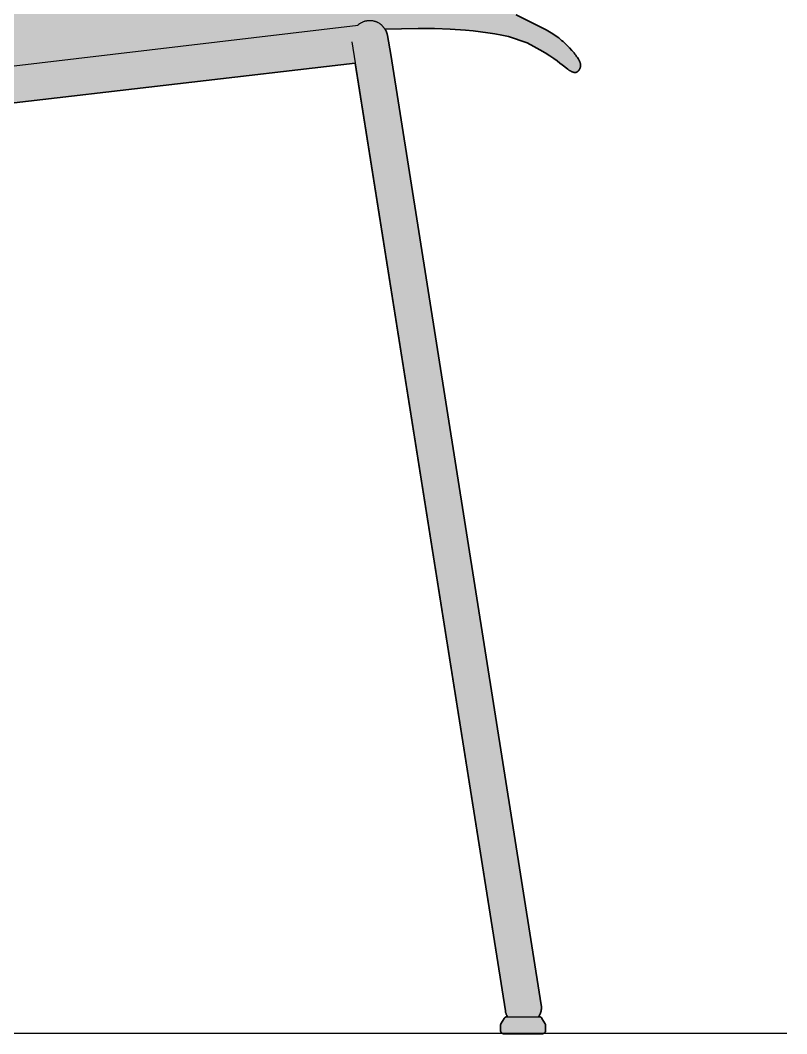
# Model space of a CAD drawing. Header units: millimetres. Extents: x 0 to 1642, y -918 to 763.
# Drawn here: x 1304.9 to 1642.2, y 0 to 446.2 of the extents above; entities that cross this region are included whole.
import ezdxf

# ---------------------------------------------------------------- set-up
doc = ezdxf.new("R2010")
doc.units = ezdxf.units.MM
doc.layers.add('Blocks', color=7, linetype='Continuous')
doc.layers.add('Blocks$Fill', color=7, linetype='Continuous', true_color=0xffffff)
for name, color, linetype, lineweight, true_color in [('Blocks$Inner', 7, 'Continuous', 25, 0x007f00), ('Blocks$Outline', 7, 'Continuous', 35, 0xff3f3f), ('Groud', 7, 'Continuous', 25, 0x243775)]:
    doc.layers.add(name, color=color, linetype=linetype, lineweight=lineweight, true_color=true_color)

# ---------------------------------------------------------------- blocks, each defined once
blk = doc.blocks.new('Fiber Side Chair 4-Leg Side')
at = {"layer": 'Blocks$Fill', "extrusion": (0, 0, -1)}
blk.add_hatch(color=256, dxfattribs=at).paths.add_polyline_path([(-583.8, 426.33), (-583.8, 426.39), (-583.8, 426.45), (-583.8, 426.5), (-583.8, 426.56), (-583.79, 426.62), (-583.79, 426.68), (-583.78, 426.74), (-583.77, 426.8), (-583.76, 426.86), (-583.75, 426.93), (-583.74, 426.99), (-583.72, 427.06), (-583.69, 427.19), (-583.65, 427.33), (-583.61, 427.47), (-583.56, 427.61), (-583.5, 427.77), (-583.44, 427.92), (-583.37, 428.08), (-583.29, 428.25), (-583.21, 428.42), (-583.11, 428.6), (-583.01, 428.78), (-582.9, 428.97), (-582.66, 429.37), (-582.38, 429.79), (-582.06, 430.25), (-581.71, 430.73), (-581.32, 431.23), (-580.9, 431.75), (-580.46, 432.29), (-579.98, 432.84), (-578.96, 433.97), (-577.85, 435.11), (-577.27, 435.67), (-576.67, 436.23), (-576.06, 436.78), (-575.44, 437.32), (-574.81, 437.84), (-574.17, 438.35), (-573.53, 438.83), (-572.88, 439.29), (-572.21, 439.74), (-571.53, 440.17), (-570.83, 440.6), (-570.11, 441.03), (-568.58, 441.88), (-560.76, 445.87), (-555.41, 448.53), (-552.26, 449.98), (-550.55, 450.72), (-548.73, 451.47), (-546.82, 452.21), (-544.8, 452.94), (-542.67, 453.67), (-540.42, 454.38), (-538.06, 455.07), (-535.56, 455.73), (-532.94, 456.36), (-530.18, 456.96), (-527.29, 457.51), (-524.25, 458.03), (-517.8, 458.95), (-510.84, 459.73), (-503.42, 460.36), (-495.56, 460.85), (-487.29, 461.22), (-469.65, 461.59), (-450.71, 461.51), (-430.68, 461.06), (-343.75, 457.14), (-322.65, 456.73), (-312.68, 456.84), (-303.24, 457.23), (-298.73, 457.55), (-294.38, 457.94), (-290.17, 458.4), (-286.1, 458.94), (-282.16, 459.55), (-278.36, 460.22), (-274.67, 460.96), (-271.11, 461.77), (-267.67, 462.63), (-264.34, 463.55), (-261.11, 464.52), (-257.99, 465.54), (-254.96, 466.62), (-252.03, 467.73), (-249.19, 468.9), (-246.43, 470.1), (-243.75, 471.34), (-241.15, 472.63), (-238.61, 473.95), (-236.15, 475.3), (-233.74, 476.7), (-231.38, 478.14), (-229.08, 479.62), (-226.82, 481.14), (-224.6, 482.7), (-222.42, 484.29), (-220.27, 485.93), (-218.14, 487.62), (-213.94, 491.1), (-209.79, 494.76), (-205.65, 498.59), (-201.52, 502.64), (-197.42, 506.93), (-195.37, 509.18), (-193.33, 511.51), (-191.3, 513.93), (-189.28, 516.43), (-187.27, 519.02), (-185.28, 521.71), (-183.29, 524.51), (-181.32, 527.41), (-179.36, 530.42), (-177.41, 533.55), (-175.48, 536.8), (-173.57, 540.16), (-169.81, 547.14), (-166.15, 554.38), (-162.62, 561.75), (-156, 576.44), (-150.12, 590.27), (-118.81, 670), (-112.67, 684.77), (-106.93, 697.56), (-101.24, 709.37), (-95.98, 719.61), (-93.66, 723.9), (-91.5, 727.7), (-89.42, 731.16), (-87.33, 734.44), (-85.16, 737.64), (-82.89, 740.8), (-80.54, 743.91), (-78.09, 746.96), (-75.5, 750), (-72.48, 753.32), (-68.7, 757.21), (-63.82, 762.02), (-63.77, 762.07), (-63.72, 762.12), (-63.68, 762.17), (-63.63, 762.22), (-63.58, 762.26), (-63.53, 762.31), (-63.48, 762.35), (-63.43, 762.39), (-63.38, 762.42), (-63.33, 762.46), (-63.29, 762.49), (-63.24, 762.53), (-63.19, 762.56), (-63.14, 762.59), (-63.09, 762.61), (-63.04, 762.64), (-62.99, 762.66), (-62.94, 762.69), (-62.89, 762.71), (-62.84, 762.73), (-62.79, 762.75), (-62.74, 762.76), (-62.69, 762.78), (-62.64, 762.8), (-62.6, 762.81), (-62.55, 762.82), (-62.5, 762.83), (-62.45, 762.84), (-62.4, 762.85), (-62.35, 762.86), (-62.3, 762.87), (-62.25, 762.87), (-62.21, 762.87), (-62.16, 762.88), (-62.11, 762.88), (-62.06, 762.88), (-62.01, 762.88), (-61.97, 762.88), (-61.92, 762.88), (-61.87, 762.88), (-61.83, 762.87), (-61.78, 762.87), (-61.69, 762.86), (-61.59, 762.85), (-61.5, 762.83), (-61.41, 762.81), (-61.33, 762.79), (-61.24, 762.77), (-61.15, 762.75), (-61.07, 762.72), (-60.99, 762.69), (-60.83, 762.64), (-60.68, 762.58), (-60.53, 762.51), (-60.39, 762.45), (-60.32, 762.42), (-60.26, 762.38), (-60.19, 762.35), (-60.13, 762.31), (-60.07, 762.27), (-60.01, 762.24), (-59.95, 762.2), (-59.89, 762.16), (-59.84, 762.12), (-59.78, 762.08), (-59.73, 762.04), (-59.68, 762), (-59.63, 761.95), (-59.58, 761.91), (-59.53, 761.86), (-59.48, 761.82), (-59.44, 761.77), (-59.39, 761.72), (-59.35, 761.67), (-59.3, 761.62), (-59.26, 761.57), (-59.22, 761.52), (-59.18, 761.47), (-59.14, 761.42), (-59.1, 761.36), (-59.06, 761.3), (-59.03, 761.25), (-58.99, 761.19), (-58.95, 761.13), (-58.92, 761.07), (-58.88, 761.01), (-58.85, 760.95), (-58.82, 760.88), (-58.79, 760.82), (-58.76, 760.75), (-58.73, 760.69), (-58.7, 760.62), (-58.68, 760.55), (-58.65, 760.49), (-58.63, 760.42), (-58.6, 760.35), (-58.58, 760.27), (-58.56, 760.2), (-58.54, 760.13), (-58.52, 760.06), (-58.51, 759.98), (-58.49, 759.91), (-58.48, 759.83), (-58.47, 759.76), (-58.46, 759.68), (-58.45, 759.6), (-58.44, 759.52), (-58.44, 759.44), (-58.44, 759.37), (-58.44, 759.29), (-58.44, 759.2), (-58.44, 759.12), (-58.44, 759.04), (-58.45, 758.96), (-58.46, 758.88), (-58.47, 758.79), (-58.48, 758.71), (-58.49, 758.63), (-58.51, 758.54), (-58.53, 758.46), (-58.54, 758.37), (-58.57, 758.29), (-58.59, 758.21), (-58.64, 758.03), (-58.69, 757.86), (-58.75, 757.69), (-58.82, 757.52), (-58.89, 757.36), (-58.97, 757.19), (-59.05, 757.02), (-59.14, 756.86), (-59.23, 756.69), (-59.33, 756.53), (-59.43, 756.37), (-59.53, 756.22), (-59.64, 756.07), (-59.75, 755.91), (-59.86, 755.76), (-60.1, 755.46), (-62.14, 753.06), (-62.86, 752.15), (-63.66, 751.08), (-65.05, 749.11), (-65.59, 748.3), (-66.17, 747.38), (-66.81, 746.3), (-67.5, 745.03), (-68.27, 743.53), (-69.12, 741.77), (-70.06, 739.72), (-72.21, 734.65), (-74.69, 728.28), (-77.45, 720.63), (-80.43, 711.72), (-83.57, 701.56), (-86.79, 690.19), (-89.98, 677.63), (-93.04, 663.92), (-95.89, 649.13), (-98.52, 633.43), (-103.13, 600.25), (-114.01, 503.58), (-116.03, 490.18), (-117.15, 483.9), (-118.35, 477.91), (-119.65, 472.23), (-121.04, 466.85), (-122.53, 461.78), (-123.31, 459.35), (-124.12, 457), (-124.94, 454.73), (-125.79, 452.52), (-126.66, 450.39), (-127.56, 448.33), (-128.48, 446.35), (-129.42, 444.43), (-130.38, 442.59), (-131.36, 440.82), (-132.36, 439.11), (-133.39, 437.48), (-134.44, 435.91), (-135.52, 434.4), (-136.63, 432.94), (-137.76, 431.55), (-138.93, 430.2), (-140.12, 428.9), (-141.35, 427.65), (-142.62, 426.44), (-143.92, 425.27), (-145.26, 424.14), (-146.63, 423.04), (-148.05, 421.97), (-149.51, 420.93), (-151.02, 419.91), (-152.56, 418.91), (-154.15, 417.94), (-155.78, 416.99), (-157.45, 416.07), (-159.14, 415.18), (-160.87, 414.32), (-162.62, 413.5), (-164.39, 412.72), (-166.18, 411.98), (-167.99, 411.28), (-169.81, 410.63), (-171.64, 410.02), (-173.48, 409.46), (-175.32, 408.96), (-177.16, 408.51), (-179, 408.12), (-180.83, 407.78), (-182.65, 407.51), (-184.45, 407.28), (-186.22, 407.11), (-187.97, 406.99), (-189.69, 406.91), (-191.36, 406.88), (-192.99, 406.89), (-194.57, 406.93), (-196.09, 407.01), (-197.55, 407.12), (-198.94, 407.26), (-200.26, 407.42), (-201.5, 407.61), (-202.65, 407.82), (-203.57, 408.02), (-203.27, 407.88), (-202.45, 407.45), (-201.67, 407.02), (-200.92, 406.58), (-200.19, 406.12), (-199.49, 405.65), (-198.8, 405.17), (-198.14, 404.67), (-197.49, 404.17), (-196.85, 403.65), (-196.22, 403.12), (-195.6, 402.58), (-195, 402.03), (-194.41, 401.48), (-193.83, 400.92), (-193.27, 400.35), (-192.72, 399.77), (-192.19, 399.19), (-191.68, 398.61), (-191.18, 398.03), (-190.7, 397.44), (-190.23, 396.85), (-189.79, 396.26), (-189.36, 395.68), (-188.96, 395.09), (-188.57, 394.51), (-188.2, 393.93), (-187.85, 393.35), (-187.52, 392.78), (-187.21, 392.2), (-186.91, 391.62), (-186.62, 391.05), (-186.35, 390.47), (-185.83, 389.31), (-185.36, 388.15), (-184.92, 386.96), (-184.51, 385.77), (-184.08, 384.43), (-82.13, 14.24), (-82.07, 14.02), (-82.01, 13.78), (-81.95, 13.51), (-81.89, 13.2), (-81.82, 12.83), (-81.76, 12.39), (-81.73, 12.14), (-81.71, 11.88), (-81.7, 11.75), (-81.69, 11.61), (-81.69, 11.46), (-81.69, 11.31), (-81.69, 11.16), (-81.7, 11), (-81.71, 10.84), (-81.72, 10.67), (-81.74, 10.5), (-81.77, 10.33), (-81.8, 10.15), (-81.83, 9.97), (-81.87, 9.79), (-81.92, 9.6), (-81.97, 9.41), (-82.03, 9.21), (-82.09, 9.01), (-82.17, 8.8), (-82.25, 8.6), (-82.34, 8.38), (-82.43, 8.17), (-82.54, 7.95), (-82.65, 7.73), (-82.77, 7.5), (-82.72, 7.5), (-82.67, 7.51), (-82.62, 7.51), (-82.57, 7.51), (-82.52, 7.5), (-82.46, 7.5), (-82.41, 7.49), (-82.36, 7.48), (-82.31, 7.47), (-82.26, 7.46), (-82.21, 7.45), (-82.16, 7.43), (-82.11, 7.41), (-82.07, 7.4), (-82.02, 7.37), (-81.97, 7.35), (-81.93, 7.33), (-81.88, 7.3), (-81.84, 7.28), (-81.79, 7.25), (-81.75, 7.22), (-81.71, 7.19), (-81.67, 7.16), (-81.63, 7.12), (-81.59, 7.09), (-81.56, 7.05), (-81.52, 7.01), (-81.49, 6.97), (-81.45, 6.93), (-81.42, 6.89), (-81.39, 6.85), (-81.37, 6.81), (-81.34, 6.76), (-79.91, 4.35), (-79.89, 4.31), (-79.86, 4.27), (-79.84, 4.23), (-79.82, 4.19), (-79.81, 4.14), (-79.79, 4.1), (-79.77, 4.05), (-79.76, 4.01), (-79.75, 3.96), (-79.74, 3.92), (-79.73, 3.87), (-79.72, 3.82), (-79.71, 3.78), (-79.71, 3.73), (-79.7, 3.68), (-79.7, 3.64), (-79.7, 3.59), (-79.7, 1.5), (-79.7, 1.45), (-79.71, 1.4), (-79.71, 1.35), (-79.72, 1.3), (-79.72, 1.24), (-79.73, 1.19), (-79.74, 1.14), (-79.76, 1.09), (-79.77, 1.05), (-79.79, 1), (-79.81, 0.95), (-79.82, 0.9), (-79.85, 0.85), (-79.87, 0.81), (-79.89, 0.76), (-79.92, 0.72), (-79.95, 0.68), (-79.98, 0.63), (-80.01, 0.59), (-80.04, 0.55), (-80.07, 0.51), (-80.1, 0.47), (-80.14, 0.44), (-80.18, 0.4), (-80.21, 0.37), (-80.25, 0.33), (-80.29, 0.3), (-80.34, 0.27), (-80.38, 0.24), (-80.42, 0.22), (-80.47, 0.19), (-80.51, 0.17), (-80.56, 0.14), (-80.6, 0.12), (-80.65, 0.1), (-80.7, 0.09), (-80.75, 0.07), (-80.8, 0.05), (-80.85, 0.04), (-80.9, 0.03), (-80.95, 0.02), (-81, 0.01), (-81.05, 0.01), (-81.1, 0), (-81.15, 0), (-81.2, 0), (-98.2, 0), (-98.25, 0), (-98.31, 0), (-98.36, 0.01), (-98.41, 0.02), (-98.46, 0.02), (-98.51, 0.03), (-98.56, 0.05), (-98.61, 0.06), (-98.66, 0.07), (-98.71, 0.09), (-98.76, 0.11), (-98.81, 0.13), (-98.86, 0.15), (-98.91, 0.18), (-98.95, 0.2), (-99, 0.23), (-99.04, 0.26), (-99.08, 0.29), (-99.12, 0.32), (-99.16, 0.35), (-99.2, 0.39), (-99.24, 0.42), (-99.28, 0.46), (-99.31, 0.5), (-99.35, 0.54), (-99.38, 0.58), (-99.41, 0.62), (-99.44, 0.66), (-99.47, 0.71), (-99.5, 0.75), (-99.52, 0.8), (-99.55, 0.84), (-99.57, 0.89), (-99.59, 0.94), (-99.61, 0.99), (-99.63, 1.04), (-99.64, 1.09), (-99.66, 1.14), (-99.67, 1.19), (-99.68, 1.24), (-99.69, 1.29), (-99.69, 1.34), (-99.7, 1.4), (-99.7, 1.45), (-99.7, 1.5), (-99.7, 3.59), (-99.69, 3.69), (-99.67, 3.79), (-99.65, 3.88), (-99.62, 3.98), (-99.6, 4.07), (-99.56, 4.17), (-99.53, 4.26), (-99.49, 4.35), (-98.07, 6.76), (-98.04, 6.81), (-98.01, 6.85), (-97.98, 6.89), (-97.95, 6.93), (-97.92, 6.97), (-97.89, 7.01), (-97.86, 7.05), (-97.82, 7.08), (-97.79, 7.12), (-97.75, 7.15), (-97.71, 7.18), (-97.67, 7.21), (-97.63, 7.24), (-97.59, 7.27), (-97.54, 7.3), (-97.5, 7.32), (-97.46, 7.34), (-97.41, 7.37), (-97.37, 7.39), (-97.32, 7.41), (-97.27, 7.42), (-97.23, 7.44), (-97.18, 7.45), (-97.13, 7.47), (-97.08, 7.48), (-97.03, 7.49), (-96.98, 7.49), (-96.93, 7.5), (-96.88, 7.5), (-96.83, 7.51), (-96.78, 7.51), (-96.73, 7.51), (-96.68, 7.5), (-96.63, 7.5), (-96.81, 7.85), (-96.9, 8.04), (-96.99, 8.25), (-97.09, 8.5), (-97.2, 8.8), (-97.46, 9.58), (-98.25, 12.23), (-197.78, 374.37), (-199.31, 379.42), (-199.85, 381.1), (-200.28, 382.35), (-200.46, 382.83), (-200.63, 383.24), (-200.77, 383.59), (-200.91, 383.88), (-201.03, 384.13), (-201.15, 384.34), (-201.26, 384.54), (-201.38, 384.73), (-201.87, 385.49), (-202.4, 386.28), (-202.97, 387.08), (-203.28, 387.48), (-203.59, 387.88), (-203.92, 388.27), (-204.26, 388.66), (-204.6, 389.05), (-204.96, 389.43), (-205.33, 389.8), (-205.7, 390.16), (-206.09, 390.51), (-206.48, 390.85), (-206.89, 391.17), (-207.3, 391.48), (-207.72, 391.78), (-208.15, 392.07), (-208.58, 392.34), (-209.02, 392.6), (-209.47, 392.86), (-209.91, 393.1), (-210.81, 393.57), (-211.72, 394.01), (-213.51, 394.82), (-213.74, 394.92), (-213.86, 394.97), (-214.01, 395.03), (-214.18, 395.08), (-214.38, 395.14), (-214.62, 395.2), (-214.9, 395.27), (-215.61, 395.42), (-216.56, 395.6), (-219.38, 396.06), (-249.98, 400.03), (-484.57, 427.31), (-550.69, 9.99), (-550.75, 9.68), (-550.78, 9.52), (-550.82, 9.35), (-550.87, 9.19), (-550.92, 9.02), (-550.97, 8.85), (-551.04, 8.67), (-551.11, 8.49), (-551.19, 8.3), (-551.28, 8.1), (-551.38, 7.9), (-551.49, 7.68), (-551.61, 7.46), (-551.56, 7.46), (-551.51, 7.46), (-551.46, 7.47), (-551.41, 7.46), (-551.36, 7.46), (-551.31, 7.46), (-551.26, 7.45), (-551.21, 7.44), (-551.16, 7.44), (-551.11, 7.42), (-551.06, 7.41), (-551.01, 7.4), (-550.97, 7.38), (-550.92, 7.36), (-550.87, 7.35), (-550.83, 7.32), (-550.78, 7.3), (-550.74, 7.28), (-550.69, 7.25), (-550.65, 7.23), (-550.61, 7.2), (-550.57, 7.17), (-550.53, 7.14), (-550.49, 7.11), (-550.45, 7.07), (-550.42, 7.04), (-550.38, 7), (-550.35, 6.97), (-550.32, 6.93), (-550.29, 6.89), (-550.26, 6.85), (-550.23, 6.81), (-550.2, 6.77), (-550.17, 6.72), (-548.75, 4.31), (-548.72, 4.27), (-548.7, 4.22), (-548.68, 4.18), (-548.66, 4.13), (-548.64, 4.09), (-548.62, 4.04), (-548.6, 3.99), (-548.59, 3.94), (-548.58, 3.89), (-548.57, 3.85), (-548.56, 3.8), (-548.55, 3.75), (-548.55, 3.7), (-548.54, 3.65), (-548.54, 3.6), (-548.54, 3.55), (-548.54, 1.46), (-548.54, 1.41), (-548.54, 1.35), (-548.55, 1.3), (-548.55, 1.25), (-548.56, 1.2), (-548.57, 1.15), (-548.58, 1.1), (-548.6, 1.04), (-548.61, 0.99), (-548.63, 0.95), (-548.65, 0.9), (-548.67, 0.85), (-548.69, 0.8), (-548.71, 0.75), (-548.74, 0.71), (-548.77, 0.66), (-548.8, 0.62), (-548.83, 0.58), (-548.86, 0.54), (-548.89, 0.49), (-548.92, 0.46), (-548.96, 0.42), (-549, 0.38), (-549.04, 0.34), (-549.07, 0.31), (-549.12, 0.28), (-549.16, 0.25), (-549.2, 0.22), (-549.24, 0.19), (-549.29, 0.16), (-549.33, 0.13), (-549.38, 0.11), (-549.43, 0.09), (-549.48, 0.07), (-549.53, 0.05), (-549.57, 0.03), (-549.62, 0.02), (-549.68, 0), (-549.73, -0.01), (-549.78, -0.02), (-549.83, -0.03), (-549.88, -0.03), (-549.93, -0.04), (-549.99, -0.04), (-550.04, -0.04), (-566.92, -0.04), (-566.97, -0.04), (-567.03, -0.04), (-567.08, -0.04), (-567.13, -0.03), (-567.18, -0.02), (-567.23, -0.01), (-567.28, 0), (-567.33, 0.01), (-567.38, 0.03), (-567.42, 0.04), (-567.47, 0.06), (-567.52, 0.08), (-567.57, 0.1), (-567.61, 0.12), (-567.66, 0.15), (-567.7, 0.17), (-567.74, 0.2), (-567.79, 0.23), (-567.83, 0.26), (-567.87, 0.29), (-567.91, 0.32), (-567.94, 0.36), (-567.98, 0.39), (-568.02, 0.43), (-568.05, 0.47), (-568.08, 0.51), (-568.11, 0.55), (-568.14, 0.59), (-568.17, 0.63), (-568.2, 0.68), (-568.22, 0.72), (-568.25, 0.77), (-568.27, 0.81), (-568.29, 0.86), (-568.31, 0.91), (-568.33, 0.96), (-568.34, 1), (-568.36, 1.05), (-568.37, 1.1), (-568.38, 1.15), (-568.39, 1.2), (-568.39, 1.25), (-568.4, 1.3), (-568.4, 1.36), (-568.4, 1.41), (-568.4, 1.46), (-568.4, 3.55), (-568.4, 3.6), (-568.4, 3.65), (-568.4, 3.7), (-568.39, 3.75), (-568.38, 3.8), (-568.37, 3.85), (-568.36, 3.89), (-568.35, 3.94), (-568.34, 3.99), (-568.32, 4.04), (-568.3, 4.09), (-568.29, 4.13), (-568.27, 4.18), (-568.24, 4.22), (-568.22, 4.27), (-568.2, 4.31), (-566.79, 6.72), (-566.76, 6.76), (-566.74, 6.81), (-566.71, 6.85), (-566.68, 6.89), (-566.65, 6.93), (-566.62, 6.96), (-566.58, 7), (-566.55, 7.04), (-566.51, 7.07), (-566.47, 7.1), (-566.44, 7.14), (-566.4, 7.17), (-566.36, 7.2), (-566.32, 7.22), (-566.27, 7.25), (-566.23, 7.27), (-566.19, 7.3), (-566.14, 7.32), (-566.1, 7.34), (-566.05, 7.36), (-566, 7.38), (-565.96, 7.39), (-565.91, 7.41), (-565.86, 7.42), (-565.81, 7.43), (-565.76, 7.44), (-565.71, 7.45), (-565.66, 7.45), (-565.62, 7.46), (-565.57, 7.46), (-565.52, 7.46), (-565.47, 7.46), (-565.63, 7.77), (-565.78, 8.08), (-565.91, 8.37), (-566.02, 8.65), (-566.12, 8.92), (-566.21, 9.18), (-566.28, 9.43), (-566.35, 9.67), (-566.4, 9.9), (-566.44, 10.11), (-566.47, 10.32), (-566.5, 10.51), (-566.52, 10.7), (-566.53, 10.88), (-566.54, 11.05), (-566.55, 11.21), (-566.55, 11.5), (-566.55, 11.76), (-566.54, 12), (-566.52, 12.22), (-566.5, 12.43), (-566.47, 12.62), (-500.25, 431.12), (-498.8, 439.38), (-498.63, 440.16), (-498.57, 440.43), (-498.51, 440.63), (-498.49, 440.71), (-498.47, 440.78), (-498.45, 440.84), (-498.43, 440.9), (-498.41, 440.94), (-498.39, 440.98), (-498.35, 441.06), (-498.21, 441.34), (-498.06, 441.63), (-497.9, 441.91), (-497.73, 442.2), (-497.69, 442.26), (-512.28, 442.53), (-519.44, 442.46), (-526.42, 442.22), (-533.2, 441.78), (-536.5, 441.48), (-539.75, 441.11), (-542.92, 440.69), (-546.03, 440.2), (-549.07, 439.64), (-552.03, 439), (-560.25, 436.22), (-563.2, 434.63), (-565.83, 433.14), (-568.16, 431.75), (-570.2, 430.46), (-571.96, 429.28), (-573.46, 428.23), (-574.72, 427.31), (-575.74, 426.53), (-578.18, 424.58), (-578.48, 424.37), (-578.63, 424.26), (-578.79, 424.15), (-578.95, 424.05), (-579.12, 423.95), (-579.29, 423.84), (-579.47, 423.75), (-579.66, 423.65), (-579.84, 423.56), (-580.03, 423.48), (-580.13, 423.44), (-580.22, 423.4), (-580.32, 423.37), (-580.41, 423.34), (-580.51, 423.31), (-580.6, 423.28), (-580.7, 423.25), (-580.79, 423.23), (-580.89, 423.21), (-580.98, 423.2), (-581.07, 423.19), (-581.12, 423.18), (-581.17, 423.18), (-581.21, 423.17), (-581.26, 423.17), (-581.3, 423.17), (-581.35, 423.17), (-581.39, 423.17), (-581.44, 423.17), (-581.48, 423.17), (-581.52, 423.18), (-581.57, 423.18), (-581.61, 423.19), (-581.66, 423.2), (-581.7, 423.2), (-581.74, 423.21), (-581.78, 423.22), (-581.82, 423.23), (-581.87, 423.24), (-581.91, 423.26), (-581.95, 423.27), (-581.99, 423.29), (-582.03, 423.3), (-582.07, 423.32), (-582.11, 423.34), (-582.14, 423.36), (-582.18, 423.38), (-582.22, 423.4), (-582.26, 423.42), (-582.3, 423.44), (-582.33, 423.46), (-582.37, 423.49), (-582.41, 423.51), (-582.44, 423.54), (-582.48, 423.57), (-582.51, 423.59), (-582.55, 423.62), (-582.58, 423.65), (-582.61, 423.68), (-582.65, 423.71), (-582.68, 423.74), (-582.75, 423.81), (-582.81, 423.87), (-582.87, 423.94), (-582.93, 424.02), (-582.99, 424.09), (-583.04, 424.17), (-583.1, 424.25), (-583.15, 424.33), (-583.2, 424.41), (-583.25, 424.5), (-583.3, 424.58), (-583.35, 424.67), (-583.39, 424.76), (-583.43, 424.85), (-583.47, 424.94), (-583.51, 425.03), (-583.55, 425.13), (-583.58, 425.22), (-583.62, 425.32), (-583.65, 425.41), (-583.68, 425.51), (-583.7, 425.61), (-583.73, 425.7), (-583.75, 425.8), (-583.77, 425.91), (-583.77, 425.96), (-583.78, 426.01), (-583.79, 426.06), (-583.79, 426.12), (-583.8, 426.17), (-583.8, 426.22), (-583.8, 426.28)], flags=0)
at = {"layer": 'Blocks$Inner'}
for points in [[(497.54, 442.26), (512.28, 442.53), (519.44, 442.46), (526.42, 442.22), (533.2, 441.78), (536.5, 441.48), (539.75, 441.11), (542.92, 440.69), (546.03, 440.2), (549.07, 439.64), (552.03, 439), (560.25, 436.22), (563.2, 434.63), (565.83, 433.14), (568.16, 431.75), (570.2, 430.46), (571.96, 429.28), (573.46, 428.23), (574.72, 427.31), (575.74, 426.53), (578.18, 424.58), (578.48, 424.37), (578.63, 424.26), (578.79, 424.15), (578.95, 424.05), (579.12, 423.95), (579.29, 423.84), (579.47, 423.75), (579.66, 423.65), (579.84, 423.56), (580.03, 423.48), (580.13, 423.44), (580.22, 423.4), (580.32, 423.37), (580.41, 423.34), (580.51, 423.31), (580.6, 423.28), (580.7, 423.25), (580.79, 423.23), (580.89, 423.21), (580.98, 423.2), (581.07, 423.19), (581.12, 423.18), (581.17, 423.18), (581.21, 423.17), (581.26, 423.17), (581.3, 423.17), (581.35, 423.17), (581.39, 423.17), (581.44, 423.17), (581.48, 423.17), (581.52, 423.18), (581.57, 423.18), (581.61, 423.19), (581.66, 423.2), (581.7, 423.2), (581.74, 423.21), (581.78, 423.22), (581.82, 423.23), (581.87, 423.24), (581.91, 423.26), (581.95, 423.27), (581.99, 423.29), (582.03, 423.3), (582.07, 423.32), (582.11, 423.34), (582.14, 423.36), (582.18, 423.38), (582.22, 423.4), (582.26, 423.42), (582.3, 423.44), (582.33, 423.46), (582.37, 423.49), (582.41, 423.51), (582.44, 423.54), (582.48, 423.57), (582.51, 423.59), (582.55, 423.62), (582.58, 423.65), (582.61, 423.68), (582.65, 423.71), (582.68, 423.74), (582.75, 423.81), (582.81, 423.87), (582.87, 423.94), (582.93, 424.02), (582.99, 424.09), (583.04, 424.17), (583.1, 424.25), (583.15, 424.33), (583.2, 424.41), (583.25, 424.5), (583.3, 424.58), (583.35, 424.67), (583.39, 424.76), (583.43, 424.85), (583.47, 424.94), (583.51, 425.03), (583.55, 425.13), (583.58, 425.22), (583.62, 425.32), (583.65, 425.41), (583.68, 425.51), (583.7, 425.61), (583.73, 425.7), (583.75, 425.8), (583.77, 425.91), (583.77, 425.96), (583.78, 426.01), (583.79, 426.06), (583.79, 426.12), (583.8, 426.17), (583.8, 426.22), (583.8, 426.28), (583.8, 426.33), (583.8, 426.39), (583.8, 426.45), (583.8, 426.5), (583.8, 426.56), (583.79, 426.62), (583.79, 426.68), (583.78, 426.74), (583.77, 426.8), (583.76, 426.86), (583.75, 426.93), (583.74, 426.99), (583.72, 427.06), (583.69, 427.19), (583.65, 427.33), (583.61, 427.47), (583.56, 427.61), (583.5, 427.77), (583.44, 427.92), (583.37, 428.08), (583.29, 428.25), (583.21, 428.42), (583.11, 428.6), (583.01, 428.78), (582.9, 428.97), (582.66, 429.37), (582.38, 429.79), (582.06, 430.25), (581.71, 430.73), (581.32, 431.23), (580.9, 431.75), (580.46, 432.29), (579.98, 432.84), (578.96, 433.97), (577.85, 435.11), (577.27, 435.67), (576.67, 436.23), (576.06, 436.78), (575.44, 437.32), (574.81, 437.84), (574.17, 438.35), (573.53, 438.83), (572.88, 439.29), (572.21, 439.74), (571.53, 440.17), (570.83, 440.6), (570.11, 441.03), (568.58, 441.88), (560.76, 445.87), (555.41, 448.53)], [(253.78, 416.61), (485.95, 444)], [(565.47, 7.46), (565.63, 7.77), (565.78, 8.08), (565.91, 8.37), (566.02, 8.65), (566.12, 8.92), (566.21, 9.18), (566.28, 9.43), (566.35, 9.67), (566.4, 9.9), (566.44, 10.11), (566.47, 10.32), (566.5, 10.51), (566.52, 10.7), (566.53, 10.88), (566.54, 11.05), (566.55, 11.21), (566.55, 11.5), (566.55, 11.76), (566.54, 12), (566.52, 12.22), (566.5, 12.43), (566.47, 12.62), (500.25, 431.12), (498.8, 439.38), (498.63, 440.16), (498.57, 440.43), (498.51, 440.63), (498.49, 440.71), (498.47, 440.78), (498.45, 440.84), (498.43, 440.9), (498.41, 440.94), (498.39, 440.98), (498.35, 441.06), (498.21, 441.34), (498.06, 441.63), (497.9, 441.91), (497.73, 442.2), (497.64, 442.34), (497.55, 442.48), (497.45, 442.62), (497.35, 442.75), (497.25, 442.89), (497.14, 443.03), (497.03, 443.17), (496.91, 443.3), (496.79, 443.43), (496.67, 443.57), (496.54, 443.7), (496.41, 443.83), (496.27, 443.96), (496.14, 444.08), (495.99, 444.2), (495.85, 444.32), (495.7, 444.44), (495.55, 444.55), (495.4, 444.66), (495.24, 444.76), (495.09, 444.86), (494.93, 444.96), (494.77, 445.05), (494.61, 445.13), (494.45, 445.21), (494.29, 445.29), (494.13, 445.36), (493.97, 445.42), (493.81, 445.48), (493.64, 445.54), (493.48, 445.59), (493.32, 445.63), (493.15, 445.68), (492.99, 445.72), (492.82, 445.75), (492.66, 445.78), (492.32, 445.84), (491.99, 445.89), (491.66, 445.92), (491.49, 445.94), (491.32, 445.95), (491.15, 445.96), (490.98, 445.96), (490.81, 445.96), (490.63, 445.96), (490.46, 445.95), (490.28, 445.94), (490.09, 445.92), (489.91, 445.9), (489.72, 445.87), (489.52, 445.83), (489.32, 445.79), (489.12, 445.75), (488.92, 445.69), (488.7, 445.63), (488.49, 445.56), (488.27, 445.48), (488.06, 445.4), (487.84, 445.31), (487.61, 445.21), (487.39, 445.1), (487.18, 444.99), (486.96, 444.87), (486.74, 444.74), (486.53, 444.6), (486.42, 444.53), (486.32, 444.46), (486.22, 444.38), (486.12, 444.3), (486.02, 444.22), (485.92, 444.14), (485.82, 444.06), (485.72, 443.97)], [(483.09, 436.7), (550.69, 9.99), (550.75, 9.68), (550.78, 9.52), (550.82, 9.35), (550.87, 9.19), (550.92, 9.02), (550.97, 8.85), (551.04, 8.67), (551.11, 8.49), (551.19, 8.3), (551.28, 8.1), (551.38, 7.9), (551.49, 7.68), (551.61, 7.46)], [(484.58, 427.31), (249.98, 400.03)]]:
    blk.add_lwpolyline(points, dxfattribs=at)
blk.add_lwpolyline([(551.61, 7.46), (565.47, 7.46), (565.52, 7.46), (565.57, 7.46), (565.62, 7.46), (565.66, 7.45), (565.71, 7.45), (565.76, 7.44), (565.81, 7.43), (565.86, 7.42), (565.91, 7.41), (565.96, 7.39), (566, 7.38), (566.05, 7.36), (566.1, 7.34), (566.14, 7.32), (566.19, 7.3), (566.23, 7.27), (566.27, 7.25), (566.32, 7.22), (566.36, 7.2), (566.4, 7.17), (566.44, 7.14), (566.47, 7.1), (566.51, 7.07), (566.55, 7.04), (566.58, 7), (566.62, 6.96), (566.65, 6.93), (566.68, 6.89), (566.71, 6.85), (566.74, 6.81), (566.76, 6.76), (566.79, 6.72), (568.2, 4.31), (568.22, 4.27), (568.24, 4.22), (568.27, 4.18), (568.29, 4.13), (568.3, 4.09), (568.32, 4.04), (568.34, 3.99), (568.35, 3.94), (568.36, 3.89), (568.37, 3.85), (568.38, 3.8), (568.39, 3.75), (568.4, 3.7), (568.4, 3.65), (568.4, 3.6), (568.4, 3.55), (568.4, 1.46), (568.4, 1.41), (568.4, 1.36), (568.4, 1.3), (568.39, 1.25), (568.39, 1.2), (568.38, 1.15), (568.37, 1.1), (568.36, 1.05), (568.34, 1), (568.33, 0.96), (568.31, 0.91), (568.29, 0.86), (568.27, 0.81), (568.25, 0.77), (568.22, 0.72), (568.2, 0.68), (568.17, 0.63), (568.14, 0.59), (568.11, 0.55), (568.08, 0.51), (568.05, 0.47), (568.02, 0.43), (567.98, 0.39), (567.94, 0.36), (567.91, 0.32), (567.87, 0.29), (567.83, 0.26), (567.79, 0.23), (567.74, 0.2), (567.7, 0.17), (567.66, 0.15), (567.61, 0.12), (567.57, 0.1), (567.52, 0.08), (567.47, 0.06), (567.42, 0.04), (567.38, 0.03), (567.33, 0.01), (567.28, 0), (567.23, -0.01), (567.18, -0.02), (567.13, -0.03), (567.08, -0.04), (567.03, -0.04), (566.97, -0.04), (566.92, -0.04), (550.04, -0.04), (549.99, -0.04), (549.93, -0.04), (549.88, -0.03), (549.83, -0.03), (549.78, -0.02), (549.73, -0.01), (549.68, 0), (549.62, 0.02), (549.57, 0.03), (549.53, 0.05), (549.48, 0.07), (549.43, 0.09), (549.38, 0.11), (549.33, 0.13), (549.29, 0.16), (549.24, 0.19), (549.2, 0.22), (549.16, 0.25), (549.12, 0.28), (549.07, 0.31), (549.04, 0.34), (549, 0.38), (548.96, 0.42), (548.92, 0.46), (548.89, 0.49), (548.86, 0.54), (548.83, 0.58), (548.8, 0.62), (548.77, 0.66), (548.74, 0.71), (548.71, 0.75), (548.69, 0.8), (548.67, 0.85), (548.65, 0.9), (548.63, 0.95), (548.61, 0.99), (548.6, 1.04), (548.58, 1.1), (548.57, 1.15), (548.56, 1.2), (548.55, 1.25), (548.55, 1.3), (548.54, 1.35), (548.54, 1.41), (548.54, 1.46), (548.54, 3.55), (548.54, 3.6), (548.54, 3.65), (548.55, 3.7), (548.55, 3.75), (548.56, 3.8), (548.57, 3.85), (548.58, 3.89), (548.59, 3.94), (548.6, 3.99), (548.62, 4.04), (548.64, 4.09), (548.66, 4.13), (548.68, 4.18), (548.7, 4.22), (548.72, 4.27), (548.75, 4.31), (550.17, 6.72), (550.2, 6.77), (550.23, 6.81), (550.26, 6.85), (550.29, 6.89), (550.32, 6.93), (550.35, 6.97), (550.38, 7), (550.42, 7.04), (550.45, 7.07), (550.49, 7.11), (550.53, 7.14), (550.57, 7.17), (550.61, 7.2), (550.65, 7.23), (550.69, 7.25), (550.74, 7.28), (550.78, 7.3), (550.83, 7.32), (550.87, 7.35), (550.92, 7.36), (550.97, 7.38), (551.01, 7.4), (551.06, 7.41), (551.11, 7.42), (551.16, 7.44), (551.21, 7.44), (551.26, 7.45), (551.31, 7.46), (551.36, 7.46), (551.41, 7.46), (551.46, 7.47), (551.51, 7.46), (551.56, 7.46)], close=True, dxfattribs=at)
at = {"layer": 'Blocks$Outline'}
for points in [[(560.76, 445.87), (555.41, 448.53)], [(497.69, 442.26), (512.28, 442.53)], [(497.73, 442.2), (497.69, 442.26)], [(497.9, 441.91), (497.73, 442.2)], [(498.06, 441.63), (497.9, 441.91)], [(512.28, 442.53), (519.44, 442.46)], [(519.44, 442.46), (526.42, 442.22)], [(526.42, 442.22), (533.2, 441.78)], [(533.2, 441.78), (536.5, 441.48)], [(568.58, 441.88), (560.76, 445.87)], [(570.11, 441.03), (568.58, 441.88)], [(498.21, 441.34), (498.06, 441.63)], [(498.35, 441.06), (498.21, 441.34)], [(498.39, 440.98), (498.35, 441.06)], [(498.41, 440.94), (498.39, 440.98)], [(498.43, 440.9), (498.41, 440.94)], [(498.45, 440.84), (498.43, 440.9)], [(498.47, 440.78), (498.45, 440.84)], [(498.49, 440.71), (498.47, 440.78)], [(498.51, 440.63), (498.49, 440.71)], [(498.57, 440.43), (498.51, 440.63)], [(498.63, 440.16), (498.57, 440.43)], [(498.8, 439.38), (498.63, 440.16)], [(500.25, 431.12), (498.8, 439.38)], [(536.5, 441.48), (539.75, 441.11)], [(539.75, 441.11), (542.92, 440.69)], [(542.92, 440.69), (546.03, 440.2)], [(546.03, 440.2), (549.07, 439.64)], [(549.07, 439.64), (552.03, 439)], [(552.03, 439), (560.25, 436.22)], [(570.83, 440.6), (570.11, 441.03)], [(571.53, 440.17), (570.83, 440.6)], [(572.21, 439.74), (571.53, 440.17)], [(572.88, 439.29), (572.21, 439.74)], [(573.53, 438.83), (572.88, 439.29)], [(574.17, 438.35), (573.53, 438.83)], [(574.81, 437.84), (574.17, 438.35)], [(575.44, 437.32), (574.81, 437.84)], [(576.06, 436.78), (575.44, 437.32)], [(560.25, 436.22), (563.2, 434.63)], [(563.2, 434.63), (565.83, 433.14)], [(565.83, 433.14), (568.16, 431.75)], [(576.67, 436.23), (576.06, 436.78)], [(577.27, 435.67), (576.67, 436.23)], [(577.85, 435.11), (577.27, 435.67)], [(578.96, 433.97), (577.85, 435.11)], [(579.98, 432.84), (578.96, 433.97)], [(580.46, 432.29), (579.98, 432.84)], [(566.47, 12.62), (500.25, 431.12)], [(568.16, 431.75), (570.2, 430.46)], [(570.2, 430.46), (571.96, 429.28)], [(571.96, 429.28), (573.46, 428.23)], [(580.9, 431.75), (580.46, 432.29)], [(581.32, 431.23), (580.9, 431.75)], [(581.71, 430.73), (581.32, 431.23)], [(582.06, 430.25), (581.71, 430.73)], [(582.38, 429.79), (582.06, 430.25)], [(582.66, 429.37), (582.38, 429.79)], [(582.9, 428.97), (582.66, 429.37)], [(583.01, 428.78), (582.9, 428.97)], [(583.11, 428.6), (583.01, 428.78)], [(583.21, 428.42), (583.11, 428.6)], [(583.29, 428.25), (583.21, 428.42)], [(249.98, 400.03), (484.57, 427.31)], [(484.57, 427.31), (550.69, 9.99)], [(573.46, 428.23), (574.72, 427.31)], [(574.72, 427.31), (575.74, 426.53)], [(575.74, 426.53), (578.18, 424.58)], [(578.18, 424.58), (578.48, 424.37)], [(578.48, 424.37), (578.63, 424.26)], [(578.63, 424.26), (578.79, 424.15)], [(578.79, 424.15), (578.95, 424.05)], [(578.95, 424.05), (579.12, 423.95)], [(579.12, 423.95), (579.29, 423.84)], [(582.81, 423.87), (582.87, 423.94)], [(582.87, 423.94), (582.93, 424.02)], [(582.93, 424.02), (582.99, 424.09)], [(582.99, 424.09), (583.04, 424.17)], [(583.04, 424.17), (583.1, 424.25)], [(583.1, 424.25), (583.15, 424.33)], [(583.15, 424.33), (583.2, 424.41)], [(583.2, 424.41), (583.25, 424.5)], [(583.25, 424.5), (583.3, 424.58)], [(583.37, 428.08), (583.29, 428.25)], [(583.3, 424.58), (583.35, 424.67)], [(583.35, 424.67), (583.39, 424.76)], [(583.44, 427.92), (583.37, 428.08)], [(583.39, 424.76), (583.43, 424.85)], [(583.43, 424.85), (583.47, 424.94)], [(583.5, 427.77), (583.44, 427.92)], [(583.47, 424.94), (583.51, 425.03)], [(583.56, 427.61), (583.5, 427.77)], [(583.51, 425.03), (583.55, 425.13)], [(583.55, 425.13), (583.58, 425.22)], [(583.61, 427.47), (583.56, 427.61)], [(583.58, 425.22), (583.62, 425.32)], [(583.65, 427.33), (583.61, 427.47)], [(583.62, 425.32), (583.65, 425.41)], [(583.69, 427.19), (583.65, 427.33)], [(583.65, 425.41), (583.68, 425.51)], [(583.68, 425.51), (583.7, 425.61)], [(583.72, 427.06), (583.69, 427.19)], [(583.7, 425.61), (583.73, 425.7)], [(583.74, 426.99), (583.72, 427.06)], [(583.73, 425.7), (583.75, 425.8)], [(583.75, 426.93), (583.74, 426.99)], [(583.76, 426.86), (583.75, 426.93)], [(583.75, 425.8), (583.77, 425.91)], [(583.77, 426.8), (583.76, 426.86)], [(583.78, 426.74), (583.77, 426.8)], [(583.77, 425.96), (583.78, 426.01)], [(583.77, 425.91), (583.77, 425.96)], [(583.79, 426.68), (583.78, 426.74)], [(583.78, 426.01), (583.79, 426.06)], [(583.79, 426.62), (583.79, 426.68)], [(583.8, 426.56), (583.79, 426.62)], [(583.79, 426.12), (583.8, 426.17)], [(583.79, 426.06), (583.79, 426.12)], [(583.8, 426.5), (583.8, 426.56)], [(583.8, 426.45), (583.8, 426.5)], [(583.8, 426.39), (583.8, 426.45)], [(583.8, 426.33), (583.8, 426.39)], [(583.8, 426.28), (583.8, 426.33)], [(583.8, 426.22), (583.8, 426.28)], [(583.8, 426.17), (583.8, 426.22)], [(579.29, 423.84), (579.47, 423.75)], [(579.47, 423.75), (579.66, 423.65)], [(579.66, 423.65), (579.84, 423.56)], [(579.84, 423.56), (580.03, 423.48)], [(580.03, 423.48), (580.13, 423.44)], [(580.13, 423.44), (580.22, 423.4)], [(580.22, 423.4), (580.32, 423.37)], [(580.32, 423.37), (580.41, 423.34)], [(580.41, 423.34), (580.51, 423.31)], [(580.51, 423.31), (580.6, 423.28)], [(580.6, 423.28), (580.7, 423.25)], [(580.7, 423.25), (580.79, 423.23)], [(580.79, 423.23), (580.89, 423.21)], [(580.89, 423.21), (580.98, 423.2)], [(580.98, 423.2), (581.07, 423.19)], [(581.07, 423.19), (581.12, 423.18)], [(581.12, 423.18), (581.17, 423.18)], [(581.17, 423.18), (581.21, 423.17)], [(581.21, 423.17), (581.26, 423.17)], [(581.26, 423.17), (581.3, 423.17)], [(581.3, 423.17), (581.35, 423.17)], [(581.35, 423.17), (581.39, 423.17)], [(581.39, 423.17), (581.44, 423.17)], [(581.44, 423.17), (581.48, 423.17)], [(581.48, 423.17), (581.52, 423.18)], [(581.52, 423.18), (581.57, 423.18)], [(581.57, 423.18), (581.61, 423.19)], [(581.61, 423.19), (581.66, 423.2)], [(581.66, 423.2), (581.7, 423.2)], [(581.7, 423.2), (581.74, 423.21)], [(581.74, 423.21), (581.78, 423.22)], [(581.78, 423.22), (581.82, 423.23)], [(581.82, 423.23), (581.87, 423.24)], [(581.87, 423.24), (581.91, 423.26)], [(581.91, 423.26), (581.95, 423.27)], [(581.95, 423.27), (581.99, 423.29)], [(581.99, 423.29), (582.03, 423.3)], [(582.03, 423.3), (582.07, 423.32)], [(582.07, 423.32), (582.11, 423.34)], [(582.11, 423.34), (582.14, 423.36)], [(582.14, 423.36), (582.18, 423.38)], [(582.18, 423.38), (582.22, 423.4)], [(582.22, 423.4), (582.26, 423.42)], [(582.26, 423.42), (582.3, 423.44)], [(582.3, 423.44), (582.33, 423.46)], [(582.33, 423.46), (582.37, 423.49)], [(582.37, 423.49), (582.41, 423.51)], [(582.41, 423.51), (582.44, 423.54)], [(582.44, 423.54), (582.48, 423.57)], [(582.48, 423.57), (582.51, 423.59)], [(582.51, 423.59), (582.55, 423.62)], [(582.55, 423.62), (582.58, 423.65)], [(582.58, 423.65), (582.61, 423.68)], [(582.61, 423.68), (582.65, 423.71)], [(582.65, 423.71), (582.68, 423.74)], [(582.68, 423.74), (582.75, 423.81)], [(582.75, 423.81), (582.81, 423.87)], [(550.69, 9.99), (550.75, 9.68)], [(550.75, 9.68), (550.78, 9.52)], [(550.78, 9.52), (550.82, 9.35)], [(550.82, 9.35), (550.87, 9.19)], [(550.87, 9.19), (550.92, 9.02)], [(550.92, 9.02), (550.97, 8.85)], [(566.02, 8.65), (566.12, 8.92)], [(566.12, 8.92), (566.21, 9.18)], [(566.21, 9.18), (566.28, 9.43)], [(566.28, 9.43), (566.35, 9.67)], [(566.35, 9.67), (566.4, 9.9)], [(566.4, 9.9), (566.44, 10.11)], [(566.44, 10.11), (566.47, 10.32)], [(566.5, 12.43), (566.47, 12.62)], [(566.47, 10.32), (566.5, 10.51)], [(566.52, 12.22), (566.5, 12.43)], [(566.5, 10.51), (566.52, 10.7)], [(566.54, 12), (566.52, 12.22)], [(566.52, 10.7), (566.53, 10.88)], [(566.53, 10.88), (566.54, 11.05)], [(566.55, 11.76), (566.54, 12)], [(566.54, 11.05), (566.55, 11.21)], [(566.55, 11.5), (566.55, 11.76)], [(566.55, 11.21), (566.55, 11.5)], [(550.17, 6.72), (548.75, 4.31)], [(550.2, 6.77), (550.17, 6.72)], [(550.23, 6.81), (550.2, 6.77)], [(550.26, 6.85), (550.23, 6.81)], [(550.29, 6.89), (550.26, 6.85)], [(550.32, 6.93), (550.29, 6.89)], [(550.35, 6.97), (550.32, 6.93)], [(550.38, 7), (550.35, 6.97)], [(550.42, 7.04), (550.38, 7)], [(550.45, 7.07), (550.42, 7.04)], [(550.49, 7.11), (550.45, 7.07)], [(550.53, 7.14), (550.49, 7.11)], [(550.57, 7.17), (550.53, 7.14)], [(550.61, 7.2), (550.57, 7.17)], [(550.65, 7.23), (550.61, 7.2)], [(550.69, 7.25), (550.65, 7.23)], [(550.74, 7.28), (550.69, 7.25)], [(550.78, 7.3), (550.74, 7.28)], [(550.83, 7.32), (550.78, 7.3)], [(550.87, 7.35), (550.83, 7.32)], [(550.92, 7.36), (550.87, 7.35)], [(550.97, 7.38), (550.92, 7.36)], [(550.97, 8.85), (551.04, 8.67)], [(551.01, 7.4), (550.97, 7.38)], [(551.06, 7.41), (551.01, 7.4)], [(551.04, 8.67), (551.11, 8.49)], [(551.11, 7.42), (551.06, 7.41)], [(551.11, 8.49), (551.19, 8.3)], [(551.16, 7.44), (551.11, 7.42)], [(551.21, 7.44), (551.16, 7.44)], [(551.19, 8.3), (551.28, 8.1)], [(551.26, 7.45), (551.21, 7.44)], [(551.31, 7.46), (551.26, 7.45)], [(551.28, 8.1), (551.38, 7.9)], [(551.36, 7.46), (551.31, 7.46)], [(551.41, 7.46), (551.36, 7.46)], [(551.38, 7.9), (551.49, 7.68)], [(551.46, 7.47), (551.41, 7.46)], [(551.51, 7.46), (551.46, 7.47)], [(551.49, 7.68), (551.61, 7.46)], [(551.56, 7.46), (551.51, 7.46)], [(551.61, 7.46), (551.56, 7.46)], [(565.47, 7.46), (565.63, 7.77)], [(565.52, 7.46), (565.47, 7.46)], [(565.57, 7.46), (565.52, 7.46)], [(565.62, 7.46), (565.57, 7.46)], [(565.66, 7.45), (565.62, 7.46)], [(565.63, 7.77), (565.78, 8.08)], [(565.71, 7.45), (565.66, 7.45)], [(565.76, 7.44), (565.71, 7.45)], [(565.81, 7.43), (565.76, 7.44)], [(565.78, 8.08), (565.91, 8.37)], [(565.86, 7.42), (565.81, 7.43)], [(565.91, 7.41), (565.86, 7.42)], [(565.91, 8.37), (566.02, 8.65)], [(565.96, 7.39), (565.91, 7.41)], [(566, 7.38), (565.96, 7.39)], [(566.05, 7.36), (566, 7.38)], [(566.1, 7.34), (566.05, 7.36)], [(566.14, 7.32), (566.1, 7.34)], [(566.19, 7.3), (566.14, 7.32)], [(566.23, 7.27), (566.19, 7.3)], [(566.27, 7.25), (566.23, 7.27)], [(566.32, 7.22), (566.27, 7.25)], [(566.36, 7.2), (566.32, 7.22)], [(566.4, 7.17), (566.36, 7.2)], [(566.44, 7.14), (566.4, 7.17)], [(566.47, 7.1), (566.44, 7.14)], [(566.51, 7.07), (566.47, 7.1)], [(566.55, 7.04), (566.51, 7.07)], [(566.58, 7), (566.55, 7.04)], [(566.62, 6.96), (566.58, 7)], [(566.65, 6.93), (566.62, 6.96)], [(566.68, 6.89), (566.65, 6.93)], [(566.71, 6.85), (566.68, 6.89)], [(566.74, 6.81), (566.71, 6.85)], [(566.76, 6.76), (566.74, 6.81)], [(566.79, 6.72), (566.76, 6.76)], [(568.2, 4.31), (566.79, 6.72)], [(548.55, 3.7), (548.54, 3.65)], [(548.54, 3.65), (548.54, 3.6)], [(548.54, 3.6), (548.54, 3.55)], [(548.54, 3.55), (548.54, 1.46)], [(548.54, 1.46), (548.54, 1.41)], [(548.54, 1.41), (548.54, 1.35)], [(548.54, 1.35), (548.55, 1.3)], [(548.56, 3.8), (548.55, 3.75)], [(548.55, 3.75), (548.55, 3.7)], [(548.55, 1.3), (548.55, 1.25)], [(548.55, 1.25), (548.56, 1.2)], [(548.57, 3.85), (548.56, 3.8)], [(548.56, 1.2), (548.57, 1.15)], [(548.58, 3.89), (548.57, 3.85)], [(548.57, 1.15), (548.58, 1.1)], [(548.59, 3.94), (548.58, 3.89)], [(548.58, 1.1), (548.6, 1.04)], [(548.6, 3.99), (548.59, 3.94)], [(548.62, 4.04), (548.6, 3.99)], [(548.6, 1.04), (548.61, 0.99)], [(548.61, 0.99), (548.63, 0.95)], [(548.64, 4.09), (548.62, 4.04)], [(548.63, 0.95), (548.65, 0.9)], [(548.66, 4.13), (548.64, 4.09)], [(548.65, 0.9), (548.67, 0.85)], [(548.68, 4.18), (548.66, 4.13)], [(548.67, 0.85), (548.69, 0.8)], [(548.7, 4.22), (548.68, 4.18)], [(548.69, 0.8), (548.71, 0.75)], [(548.72, 4.27), (548.7, 4.22)], [(548.71, 0.75), (548.74, 0.71)], [(548.75, 4.31), (548.72, 4.27)], [(548.74, 0.71), (548.77, 0.66)], [(548.77, 0.66), (548.8, 0.62)], [(548.8, 0.62), (548.83, 0.58)], [(548.83, 0.58), (548.86, 0.54)], [(548.86, 0.54), (548.89, 0.49)], [(548.89, 0.49), (548.92, 0.46)], [(548.92, 0.46), (548.96, 0.42)], [(548.96, 0.42), (549, 0.38)], [(549, 0.38), (549.04, 0.34)], [(549.04, 0.34), (549.07, 0.31)], [(549.07, 0.31), (549.12, 0.28)], [(549.12, 0.28), (549.16, 0.25)], [(549.16, 0.25), (549.2, 0.22)], [(549.2, 0.22), (549.24, 0.19)], [(549.24, 0.19), (549.29, 0.16)], [(549.29, 0.16), (549.33, 0.13)], [(549.33, 0.13), (549.38, 0.11)], [(549.38, 0.11), (549.43, 0.09)], [(549.43, 0.09), (549.48, 0.07)], [(549.48, 0.07), (549.53, 0.05)], [(549.53, 0.05), (549.57, 0.03)], [(549.57, 0.03), (549.62, 0.02)], [(549.62, 0.02), (549.68, 0)], [(549.68, 0), (549.73, -0.01)], [(567.28, 0), (567.33, 0.01)], [(567.33, 0.01), (567.38, 0.03)], [(567.38, 0.03), (567.42, 0.04)], [(567.42, 0.04), (567.47, 0.06)], [(567.47, 0.06), (567.52, 0.08)], [(567.52, 0.08), (567.57, 0.1)], [(567.57, 0.1), (567.61, 0.12)], [(567.61, 0.12), (567.66, 0.15)], [(567.66, 0.15), (567.7, 0.17)], [(567.7, 0.17), (567.74, 0.2)], [(567.74, 0.2), (567.79, 0.23)], [(567.79, 0.23), (567.83, 0.26)], [(567.83, 0.26), (567.87, 0.29)], [(567.87, 0.29), (567.91, 0.32)], [(567.91, 0.32), (567.94, 0.36)], [(567.94, 0.36), (567.98, 0.39)], [(567.98, 0.39), (568.02, 0.43)], [(568.02, 0.43), (568.05, 0.47)], [(568.05, 0.47), (568.08, 0.51)], [(568.08, 0.51), (568.11, 0.55)], [(568.11, 0.55), (568.14, 0.59)], [(568.14, 0.59), (568.17, 0.63)], [(568.17, 0.63), (568.2, 0.68)], [(568.22, 4.27), (568.2, 4.31)], [(568.2, 0.68), (568.22, 0.72)], [(568.24, 4.22), (568.22, 4.27)], [(568.22, 0.72), (568.25, 0.77)], [(568.27, 4.18), (568.24, 4.22)], [(568.25, 0.77), (568.27, 0.81)], [(568.29, 4.13), (568.27, 4.18)], [(568.27, 0.81), (568.29, 0.86)], [(568.3, 4.09), (568.29, 4.13)], [(568.29, 0.86), (568.31, 0.91)], [(568.32, 4.04), (568.3, 4.09)], [(568.31, 0.91), (568.33, 0.96)], [(568.34, 3.99), (568.32, 4.04)], [(568.33, 0.96), (568.34, 1)], [(568.35, 3.94), (568.34, 3.99)], [(568.34, 1), (568.36, 1.05)], [(568.36, 3.89), (568.35, 3.94)], [(568.37, 3.85), (568.36, 3.89)], [(568.36, 1.05), (568.37, 1.1)], [(568.38, 3.8), (568.37, 3.85)], [(568.37, 1.1), (568.38, 1.15)], [(568.39, 3.75), (568.38, 3.8)], [(568.38, 1.15), (568.39, 1.2)], [(568.4, 3.7), (568.39, 3.75)], [(568.39, 1.25), (568.4, 1.3)], [(568.39, 1.2), (568.39, 1.25)], [(568.4, 3.65), (568.4, 3.7)], [(568.4, 3.6), (568.4, 3.65)], [(568.4, 3.55), (568.4, 3.6)], [(568.4, 1.46), (568.4, 3.55)], [(568.4, 1.41), (568.4, 1.46)], [(568.4, 1.36), (568.4, 1.41)], [(568.4, 1.3), (568.4, 1.36)], [(549.73, -0.01), (549.78, -0.02)], [(549.78, -0.02), (549.83, -0.03)], [(549.83, -0.03), (549.88, -0.03)], [(549.88, -0.03), (549.93, -0.04)], [(549.93, -0.04), (549.99, -0.04)], [(549.99, -0.04), (550.04, -0.04)], [(550.04, -0.04), (566.92, -0.04)], [(566.92, -0.04), (566.97, -0.04)], [(566.97, -0.04), (567.03, -0.04)], [(567.03, -0.04), (567.08, -0.04)], [(567.08, -0.04), (567.13, -0.03)], [(567.13, -0.03), (567.18, -0.02)], [(567.18, -0.02), (567.23, -0.01)], [(567.23, -0.01), (567.28, 0)]]:
    blk.add_lwpolyline(points, dxfattribs=at)

msp = doc.modelspace()

# ---------------------------------------------------------------- linework, layer by layer
at = {"layer": 'Groud'}
msp.add_lwpolyline([(1642.17, 0), (967.68, 0)], dxfattribs=at)

# ---------------------------------------------------------------- block references
at = {"layer": 'Blocks'}
msp.add_blockref('Fiber Side Chair 4-Leg Side', (967.68, 0), dxfattribs=at)

doc.saveas('drawing.dxf')
